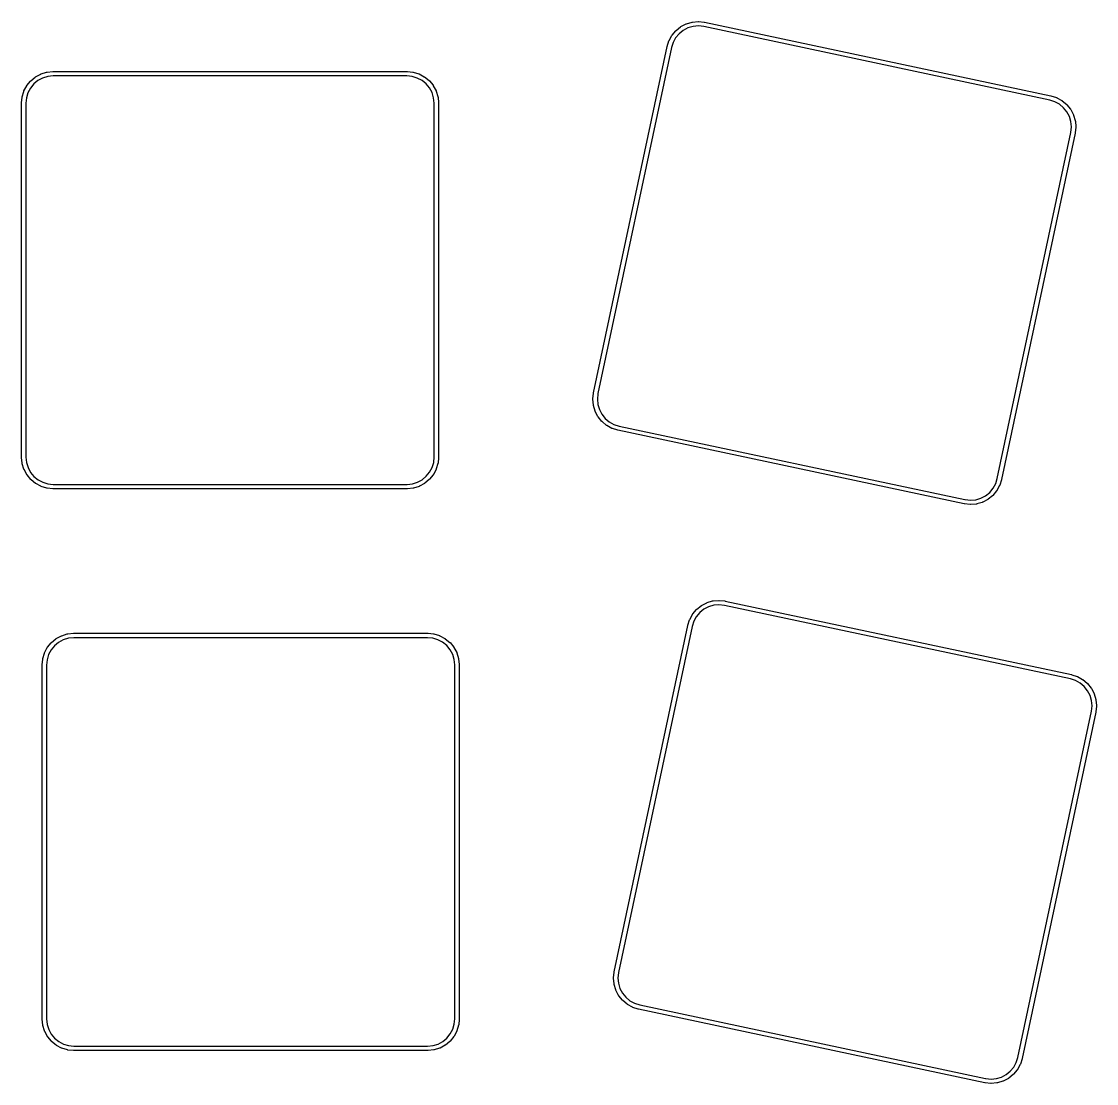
# Model space of a CAD drawing. Extents: x 18 to 369, y 6 to 139.
# Drawn here: x 82.68 to 119.14, y 71.15 to 107.17 of the extents above; entities that cross this region are included whole.
import ezdxf

# ---------------------------------------------------------------- set-up
doc = ezdxf.new("R2010")
doc.units = 0
doc.layers.add('BLACK', color=7, linetype='CONTINUOUS')

msp = doc.modelspace()

# ---------------------------------------------------------------- linework, layer by layer
at = {"layer": 'BLACK', "linetype": 'CONTINUOUS'}
for p, q in [((104.75, 106.704), (104.875, 106.853)), ((104.875, 106.853), (104.876, 106.854)), ((104.876, 106.854), (104.881, 106.859)), ((104.881, 106.859), (104.885, 106.864)), ((104.885, 106.864), (105.038, 106.986)), ((105.126, 106.864), (104.985, 106.751)), ((105.038, 106.987), (105.044, 106.99)), ((105.038, 106.986), (105.038, 106.987)), ((105.038, 106.986), (105.038, 106.986)), ((105.038, 106.986), (105.038, 106.986)), ((105.044, 106.99), (105.05, 106.994)), ((105.05, 106.994), (105.223, 107.084)), ((105.286, 106.948), (105.126, 106.864)), ((105.223, 107.084), (105.224, 107.085)), ((105.223, 107.084), (105.223, 107.084)), ((105.223, 107.084), (105.223, 107.084)), ((105.224, 107.085), (105.23, 107.087)), ((105.23, 107.087), (105.236, 107.09)), ((105.236, 107.09), (105.424, 107.145)), ((105.459, 106.999), (105.286, 106.948)), ((105.424, 107.145), (105.424, 107.145)), ((105.424, 107.145), (105.425, 107.145)), ((105.425, 107.145), (105.431, 107.146)), ((105.431, 107.146), (105.438, 107.148)), ((105.438, 107.148), (105.632, 107.165)), ((105.639, 107.015), (105.459, 106.999)), ((105.632, 107.165), (105.632, 107.165)), ((105.632, 107.165), (105.632, 107.165)), ((105.632, 107.165), (105.633, 107.165)), ((105.633, 107.165), (105.64, 107.165)), ((105.822, 106.996), (105.639, 107.015)), ((105.64, 107.165), (105.647, 107.165)), ((105.647, 107.165), (105.841, 107.145)), ((105.825, 106.995), (105.822, 106.996)), ((117.559, 104.501), (105.825, 106.995)), ((105.841, 107.145), (105.842, 107.145)), ((105.842, 107.145), (105.845, 107.144)), ((105.845, 107.144), (105.849, 107.144)), ((105.849, 107.144), (105.852, 107.143)), ((105.852, 107.143), (105.852, 107.143)), ((105.852, 107.143), (117.597, 104.647)), ((104.583, 106.321), (104.642, 106.507)), ((104.642, 106.508), (104.645, 106.515)), ((104.642, 106.507), (104.642, 106.508)), ((104.642, 106.507), (104.642, 106.507)), ((104.642, 106.507), (104.642, 106.507)), ((104.645, 106.515), (104.647, 106.521)), ((104.647, 106.521), (104.741, 106.692)), ((104.741, 106.692), (104.742, 106.693)), ((104.742, 106.693), (104.746, 106.698)), ((104.746, 106.698), (104.75, 106.704)), ((104.869, 106.613), (104.782, 106.455)), ((104.985, 106.751), (104.869, 106.613)), ((102.085, 94.5728), (104.581, 106.318)), ((104.727, 106.279), (102.232, 94.5455)), ((104.581, 106.318), (104.583, 106.321)), ((104.583, 106.321), (104.583, 106.321)), ((104.782, 106.455), (104.727, 106.279)), ((83.3376, 105.385), (83.3439, 105.388)), ((83.3439, 105.388), (83.5303, 105.446)), ((83.5303, 105.446), (83.5303, 105.446)), ((83.5303, 105.446), (83.5313, 105.446)), ((83.5313, 105.446), (83.538, 105.447)), ((83.538, 105.447), (83.5447, 105.449)), ((83.5447, 105.449), (83.7388, 105.469)), ((83.7388, 105.469), (83.7398, 105.469)), ((83.7398, 105.469), (83.7431, 105.469)), ((83.7431, 105.469), (83.7463, 105.469)), ((83.7463, 105.469), (83.7498, 105.469)), ((83.7498, 105.469), (83.7499, 105.469)), ((83.7499, 105.469), (83.753, 105.469)), ((83.753, 105.469), (83.7533, 105.469)), ((83.7533, 105.469), (83.7536, 105.469)), ((83.7536, 105.469), (95.7572, 105.469)), ((95.7572, 105.469), (95.7683, 105.468)), ((95.7683, 105.468), (95.7683, 105.468)), ((95.7683, 105.468), (95.9551, 105.45)), ((95.9551, 105.45), (95.9551, 105.45)), ((95.9551, 105.45), (95.9551, 105.45)), ((95.9551, 105.45), (95.9562, 105.45)), ((95.9562, 105.45), (95.9628, 105.448)), ((95.9628, 105.448), (95.9695, 105.447)), ((95.9695, 105.447), (96.1563, 105.391)), ((96.1563, 105.391), (96.1573, 105.39)), ((96.1573, 105.39), (96.1636, 105.388)), ((96.1636, 105.388), (96.1698, 105.385)), ((82.8625, 104.995), (82.9859, 105.146)), ((83.0975, 105.046), (82.9834, 104.906)), ((82.9859, 105.146), (82.9865, 105.147)), ((82.9865, 105.147), (82.9914, 105.152)), ((82.9914, 105.152), (82.9962, 105.157)), ((82.9962, 105.157), (83.1466, 105.281)), ((83.2365, 105.161), (83.0975, 105.046)), ((83.1466, 105.281), (83.1474, 105.282)), ((83.1474, 105.282), (83.1531, 105.286)), ((83.1531, 105.286), (83.1587, 105.289)), ((83.1587, 105.289), (83.3304, 105.382)), ((83.3953, 105.247), (83.2365, 105.161)), ((83.3304, 105.382), (83.3313, 105.383)), ((83.3313, 105.383), (83.3376, 105.385)), ((83.5676, 105.3), (83.3953, 105.247)), ((83.7506, 105.319), (83.5676, 105.3)), ((83.7538, 105.319), (83.7506, 105.319)), ((95.7498, 105.319), (83.7538, 105.319)), ((95.9332, 105.301), (95.7498, 105.319)), ((96.1059, 105.249), (95.9332, 105.301)), ((96.2653, 105.164), (96.1059, 105.249)), ((96.1698, 105.385), (96.3422, 105.293)), ((96.4051, 105.05), (96.2653, 105.164)), ((96.3422, 105.293), (96.3422, 105.293)), ((96.3422, 105.293), (96.3422, 105.293)), ((96.3422, 105.293), (96.3431, 105.293)), ((96.3431, 105.293), (96.3487, 105.289)), ((96.3487, 105.289), (96.3544, 105.285)), ((96.3544, 105.285), (96.5056, 105.162)), ((96.5201, 104.911), (96.4051, 105.05)), ((96.5056, 105.162), (96.5064, 105.161)), ((96.5064, 105.161), (96.5112, 105.157)), ((96.5112, 105.157), (96.516, 105.152)), ((96.516, 105.152), (96.6404, 105.001)), ((82.7008, 104.61), (82.7572, 104.797)), ((82.7572, 104.797), (82.7575, 104.798)), ((82.7572, 104.797), (82.7572, 104.797)), ((82.7572, 104.797), (82.7572, 104.797)), ((82.7575, 104.798), (82.7602, 104.804)), ((82.7602, 104.804), (82.7628, 104.811)), ((82.7628, 104.811), (82.8544, 104.983)), ((82.8987, 104.747), (82.8465, 104.574)), ((82.8544, 104.983), (82.8549, 104.984)), ((82.8544, 104.983), (82.8544, 104.983)), ((82.8544, 104.983), (82.8544, 104.983)), ((82.8549, 104.984), (82.8588, 104.989)), ((82.8588, 104.989), (82.8625, 104.995)), ((82.9834, 104.906), (82.8987, 104.747)), ((96.606, 104.753), (96.5201, 104.911)), ((96.6593, 104.58), (96.606, 104.753)), ((96.6404, 105.001), (96.6404, 105.001)), ((96.6404, 105.001), (96.6404, 105.001)), ((96.6404, 105.001), (96.6411, 105.001)), ((96.6411, 105.001), (96.6448, 104.995)), ((96.6448, 104.995), (96.6486, 104.989)), ((96.6486, 104.989), (96.7414, 104.818)), ((96.7414, 104.818), (96.7414, 104.818)), ((96.7414, 104.818), (96.7414, 104.818)), ((96.7414, 104.818), (96.7419, 104.817)), ((96.7419, 104.817), (96.7444, 104.81)), ((96.7444, 104.81), (96.7471, 104.804)), ((96.7471, 104.804), (96.8048, 104.618)), ((82.6786, 104.398), (82.6789, 104.402)), ((82.6786, 92.3907), (82.6786, 104.398)), ((82.6789, 104.402), (82.698, 104.596)), ((82.6789, 104.402), (82.6789, 104.402)), ((82.698, 104.596), (82.6981, 104.597)), ((82.698, 104.596), (82.698, 104.596)), ((82.698, 104.596), (82.698, 104.596)), ((82.6981, 104.597), (82.6995, 104.604)), ((82.6995, 104.604), (82.7008, 104.61)), ((82.8465, 104.574), (82.8286, 104.391)), ((82.8286, 104.391), (82.8286, 92.3946)), ((96.6786, 104.397), (96.6593, 104.58)), ((96.6786, 104.394), (96.6786, 104.397)), ((96.6786, 92.3981), (96.6786, 104.394)), ((96.8048, 104.618), (96.8051, 104.617)), ((96.8051, 104.617), (96.8064, 104.61)), ((96.8064, 104.61), (96.8077, 104.603)), ((96.8077, 104.603), (96.8281, 104.409)), ((96.8281, 104.409), (96.8282, 104.408)), ((96.8282, 104.408), (96.8282, 104.405)), ((96.8282, 104.405), (96.8285, 104.402)), ((96.8285, 104.402), (96.8286, 104.398)), ((96.8286, 104.398), (96.8286, 104.398)), ((96.8286, 104.398), (96.8286, 104.395)), ((96.8286, 104.395), (96.8286, 104.395)), ((96.8286, 104.395), (96.8286, 104.394)), ((96.8286, 104.394), (96.8286, 92.3907)), ((117.734, 104.446), (117.559, 104.501)), ((117.597, 104.647), (117.6, 104.645)), ((117.6, 104.645), (117.601, 104.645)), ((117.601, 104.645), (117.787, 104.586)), ((117.892, 104.359), (117.734, 104.446)), ((117.787, 104.586), (117.787, 104.586)), ((117.787, 104.586), (117.787, 104.586)), ((117.787, 104.586), (117.788, 104.586)), ((117.788, 104.586), (117.794, 104.583)), ((117.794, 104.583), (117.8, 104.581)), ((117.8, 104.581), (117.971, 104.487)), ((118.031, 104.243), (117.892, 104.359)), ((117.971, 104.487), (117.972, 104.486)), ((117.972, 104.486), (117.977, 104.482)), ((117.977, 104.482), (117.983, 104.478)), ((117.983, 104.478), (118.133, 104.353)), ((118.133, 104.353), (118.133, 104.353)), ((118.133, 104.353), (118.133, 104.353)), ((118.133, 104.353), (118.133, 104.352)), ((118.133, 104.352), (118.138, 104.347)), ((118.138, 104.347), (118.143, 104.342)), ((118.143, 104.342), (118.265, 104.19)), ((118.144, 104.102), (118.031, 104.243)), ((118.227, 103.942), (118.144, 104.102)), ((118.278, 103.769), (118.227, 103.942)), ((118.265, 104.19), (118.265, 104.19)), ((118.265, 104.19), (118.265, 104.19)), ((118.265, 104.19), (118.266, 104.189)), ((118.266, 104.189), (118.269, 104.184)), ((118.269, 104.184), (118.273, 104.178)), ((118.273, 104.178), (118.364, 104.005)), ((118.364, 104.005), (118.364, 104.005)), ((118.364, 104.005), (118.364, 104.005)), ((118.364, 104.005), (118.364, 104.004)), ((118.364, 104.004), (118.367, 103.998)), ((118.367, 103.998), (118.369, 103.992)), ((118.369, 103.992), (118.424, 103.804)), ((118.275, 103.406), (118.295, 103.589)), ((118.295, 103.589), (118.278, 103.769)), ((118.424, 103.804), (118.424, 103.803)), ((118.424, 103.803), (118.426, 103.797)), ((118.444, 103.581), (118.424, 103.387)), ((118.426, 103.797), (118.427, 103.79)), ((118.427, 103.79), (118.445, 103.596)), ((118.445, 103.588), (118.444, 103.581)), ((118.445, 103.596), (118.445, 103.596)), ((118.445, 103.596), (118.445, 103.596)), ((118.445, 103.596), (118.445, 103.595)), ((118.445, 103.595), (118.445, 103.588)), ((115.781, 91.6693), (118.275, 103.403)), ((118.422, 103.376), (115.926, 91.6309)), ((118.275, 103.403), (118.275, 103.406)), ((118.423, 103.379), (118.422, 103.376)), ((118.422, 103.376), (118.422, 103.376)), ((118.424, 103.386), (118.423, 103.383)), ((118.423, 103.383), (118.423, 103.379)), ((118.424, 103.387), (118.424, 103.386)), ((102.063, 94.3678), (102.083, 94.5619)), ((102.083, 94.5629), (102.084, 94.5661)), ((102.083, 94.5619), (102.083, 94.5629)), ((102.084, 94.5694), (102.085, 94.5727)), ((102.084, 94.5661), (102.084, 94.5694)), ((102.085, 94.5727), (102.085, 94.5728)), ((102.232, 94.5424), (102.213, 94.3594)), ((102.232, 94.5455), (102.232, 94.5455)), ((102.232, 94.5455), (102.232, 94.5424)), ((102.062, 94.3542), (102.063, 94.3609)), ((102.063, 94.3531), (102.062, 94.3542)), ((102.063, 94.3609), (102.063, 94.3678)), ((102.08, 94.1588), (102.063, 94.3531)), ((102.063, 94.3531), (102.063, 94.3531)), ((102.063, 94.3531), (102.063, 94.3531)), ((102.082, 94.1521), (102.08, 94.1588)), ((102.083, 94.1454), (102.082, 94.1521)), ((102.083, 94.1444), (102.083, 94.1454)), ((102.138, 93.9572), (102.083, 94.1444)), ((102.213, 94.3594), (102.229, 94.1797)), ((102.229, 94.1797), (102.28, 94.0066)), ((102.141, 93.9508), (102.138, 93.9572)), ((102.143, 93.9445), (102.141, 93.9508)), ((102.144, 93.9436), (102.143, 93.9445)), ((102.234, 93.7706), (102.144, 93.9436)), ((102.144, 93.9436), (102.144, 93.9436)), ((102.144, 93.9436), (102.144, 93.9436)), ((102.238, 93.7649), (102.234, 93.7706)), ((102.241, 93.7592), (102.238, 93.7649)), ((102.242, 93.7584), (102.241, 93.7592)), ((102.364, 93.6063), (102.242, 93.7584)), ((102.242, 93.7584), (102.242, 93.7584)), ((102.242, 93.7584), (102.242, 93.7584)), ((102.28, 94.0066), (102.364, 93.8466)), ((102.364, 93.8466), (102.477, 93.706)), ((102.369, 93.6014), (102.364, 93.6063)), ((102.374, 93.5965), (102.369, 93.6014)), ((102.375, 93.5958), (102.374, 93.5965)), ((102.524, 93.4704), (102.375, 93.5958)), ((102.375, 93.5958), (102.375, 93.5958)), ((102.375, 93.5958), (102.375, 93.5958)), ((102.477, 93.706), (102.615, 93.59)), ((102.53, 93.4665), (102.524, 93.4704)), ((102.535, 93.4626), (102.53, 93.4665)), ((102.536, 93.4621), (102.535, 93.4626)), ((102.707, 93.3681), (102.536, 93.4621)), ((102.615, 93.59), (102.773, 93.5031)), ((102.713, 93.3654), (102.707, 93.3681)), ((102.72, 93.3626), (102.713, 93.3654)), ((102.721, 93.3623), (102.72, 93.3626)), ((102.907, 93.3033), (102.721, 93.3623)), ((102.721, 93.3623), (102.721, 93.3623)), ((102.721, 93.3623), (102.721, 93.3623)), ((102.773, 93.5031), (102.948, 93.4474)), ((102.948, 93.4474), (114.683, 90.9532)), ((102.91, 93.3022), (102.907, 93.3033)), ((102.907, 93.3033), (102.907, 93.3033)), ((114.655, 90.8057), (102.91, 93.3022)), ((82.6786, 92.3905), (82.6786, 92.3907)), ((82.6786, 92.3871), (82.6786, 92.3905)), ((82.6789, 92.3838), (82.6786, 92.3871)), ((82.6789, 92.3806), (82.6789, 92.3838)), ((82.679, 92.3795), (82.6789, 92.3806)), ((82.6994, 92.1854), (82.679, 92.3795)), ((82.8286, 92.3946), (82.8286, 92.3946)), ((82.8286, 92.3946), (82.8286, 92.3914)), ((82.8286, 92.3914), (82.8478, 92.2084)), ((96.6606, 92.2148), (96.6786, 92.3981)), ((96.8275, 92.3796), (96.8092, 92.1928)), ((96.8286, 92.3907), (96.8275, 92.3796)), ((96.8275, 92.3796), (96.8275, 92.3796)), ((82.7008, 92.1788), (82.6994, 92.1854)), ((82.702, 92.1721), (82.7008, 92.1788)), ((82.7023, 92.1711), (82.702, 92.1721)), ((82.7601, 91.9847), (82.7023, 92.1711)), ((82.7627, 91.9784), (82.7601, 91.9847)), ((82.7652, 91.9721), (82.7627, 91.9784)), ((82.7657, 91.9712), (82.7652, 91.9721)), ((82.8586, 91.7995), (82.7657, 91.9712)), ((82.8478, 92.2084), (82.9012, 92.036)), ((82.9012, 92.036), (82.987, 91.8773)), ((96.5237, 91.8827), (96.6084, 92.042)), ((96.6084, 92.042), (96.6606, 92.2148)), ((96.7443, 91.9781), (96.6527, 91.8058)), ((96.7469, 91.9843), (96.7443, 91.9781)), ((96.7496, 91.9906), (96.7469, 91.9843)), ((96.7499, 91.9916), (96.7496, 91.9906)), ((96.8063, 92.1784), (96.7499, 91.9916)), ((96.8076, 92.1851), (96.8063, 92.1784)), ((96.8091, 92.1918), (96.8076, 92.1851)), ((96.8092, 92.1928), (96.8091, 92.1918)), ((96.8092, 92.1928), (96.8092, 92.1928)), ((96.8092, 92.1928), (96.8092, 92.1928)), ((82.8623, 91.7939), (82.8586, 91.7995)), ((82.8661, 91.7882), (82.8623, 91.7939)), ((82.8667, 91.7873), (82.8661, 91.7882)), ((82.9911, 91.637), (82.8667, 91.7873)), ((82.987, 91.8773), (83.102, 91.7382)), ((82.996, 91.6322), (82.9911, 91.637)), ((83.0007, 91.6273), (82.996, 91.6322)), ((83.0015, 91.6267), (83.0007, 91.6273)), ((83.1528, 91.5033), (83.0015, 91.6267)), ((83.102, 91.7382), (83.2419, 91.6242)), ((83.2419, 91.6242), (83.4012, 91.5395)), ((83.4012, 91.5395), (83.574, 91.4873)), ((95.9395, 91.4886), (96.1119, 91.542)), ((96.1119, 91.542), (96.2706, 91.6278)), ((96.2706, 91.6278), (96.4097, 91.7428)), ((96.5109, 91.6319), (96.3606, 91.5075)), ((96.4097, 91.7428), (96.5237, 91.8827)), ((96.5157, 91.6367), (96.5109, 91.6319)), ((96.5206, 91.6415), (96.5157, 91.6367)), ((96.5213, 91.6423), (96.5206, 91.6415)), ((96.6446, 91.7936), (96.5213, 91.6423)), ((96.5213, 91.6423), (96.5213, 91.6423)), ((96.5213, 91.6423), (96.5213, 91.6423)), ((96.6484, 91.7992), (96.6446, 91.7936)), ((96.6522, 91.8048), (96.6484, 91.7992)), ((96.6527, 91.8057), (96.6522, 91.8048)), ((96.6527, 91.8058), (96.6527, 91.8057)), ((96.6527, 91.8057), (96.6527, 91.8057)), ((115.725, 91.4937), (115.781, 91.6693)), ((115.923, 91.6222), (115.866, 91.4414)), ((115.926, 91.6309), (115.923, 91.6222)), ((83.1584, 91.4996), (83.1528, 91.5033)), ((83.164, 91.4957), (83.1584, 91.4996)), ((83.165, 91.4952), (83.164, 91.4957)), ((83.3373, 91.4036), (83.165, 91.4952)), ((83.165, 91.4952), (83.165, 91.4952)), ((83.3436, 91.401), (83.3373, 91.4036)), ((83.3498, 91.3983), (83.3436, 91.401)), ((83.3508, 91.398), (83.3498, 91.3983)), ((83.5377, 91.3416), (83.3508, 91.398)), ((83.3508, 91.398), (83.3508, 91.398)), ((83.3508, 91.398), (83.3508, 91.398)), ((83.5444, 91.3403), (83.5377, 91.3416)), ((83.551, 91.3389), (83.5444, 91.3403)), ((83.552, 91.3387), (83.551, 91.3389)), ((83.7463, 91.3197), (83.552, 91.3387)), ((83.552, 91.3387), (83.552, 91.3387)), ((83.552, 91.3387), (83.552, 91.3387)), ((83.574, 91.4873), (83.7572, 91.4693)), ((83.7499, 91.3194), (83.7463, 91.3197)), ((83.7463, 91.3197), (83.7463, 91.3197)), ((95.7572, 91.3194), (83.7499, 91.3194)), ((83.7572, 91.4693), (95.7533, 91.4693)), ((95.7533, 91.4693), (95.7565, 91.4694)), ((95.7565, 91.4694), (95.9395, 91.4886)), ((95.7574, 91.3194), (95.7572, 91.3194)), ((95.7608, 91.3194), (95.7574, 91.3194)), ((95.7641, 91.3197), (95.7608, 91.3194)), ((95.7673, 91.3197), (95.7641, 91.3197)), ((95.7684, 91.3198), (95.7673, 91.3197)), ((95.9625, 91.3402), (95.7684, 91.3198)), ((95.9691, 91.3416), (95.9625, 91.3402)), ((95.9758, 91.3428), (95.9691, 91.3416)), ((95.9768, 91.3431), (95.9758, 91.3428)), ((96.1633, 91.4008), (95.9768, 91.3431)), ((95.9768, 91.3431), (95.9768, 91.3431)), ((96.1696, 91.4035), (96.1633, 91.4008)), ((96.1758, 91.406), (96.1696, 91.4035)), ((96.1768, 91.4065), (96.1758, 91.406)), ((96.3484, 91.4993), (96.1768, 91.4065)), ((96.3541, 91.5031), (96.3484, 91.4993)), ((96.3598, 91.5069), (96.3541, 91.5031)), ((96.3606, 91.5075), (96.3598, 91.5069)), ((96.3606, 91.5075), (96.3606, 91.5075)), ((96.3606, 91.5075), (96.3606, 91.5075)), ((115.381, 91.0843), (115.522, 91.1974)), ((115.522, 91.1974), (115.638, 91.3356)), ((115.758, 91.2448), (115.632, 91.0953)), ((115.638, 91.3356), (115.725, 91.4937)), ((115.761, 91.2504), (115.758, 91.2448)), ((115.765, 91.256), (115.761, 91.2504)), ((115.766, 91.2569), (115.765, 91.256)), ((115.86, 91.4279), (115.766, 91.2569)), ((115.863, 91.4342), (115.86, 91.4279)), ((115.865, 91.4404), (115.863, 91.4342)), ((115.866, 91.4414), (115.865, 91.4404)), ((115.866, 91.4414), (115.866, 91.4414)), ((115.866, 91.4414), (115.866, 91.4414)), ((114.659, 90.805), (114.655, 90.8057)), ((114.655, 90.8057), (114.655, 90.8057)), ((114.662, 90.8047), (114.659, 90.805)), ((114.665, 90.8039), (114.662, 90.8047)), ((114.666, 90.8038), (114.665, 90.8039)), ((114.86, 90.7834), (114.666, 90.8038)), ((114.683, 90.9532), (114.686, 90.9526)), ((114.686, 90.9526), (114.869, 90.9334)), ((114.869, 90.9334), (115.048, 90.9497)), ((115.048, 90.9497), (115.221, 91.0007)), ((115.076, 90.8023), (115.069, 90.801)), ((115.083, 90.8035), (115.076, 90.8023)), ((115.084, 90.8038), (115.083, 90.8035)), ((115.271, 90.8589), (115.084, 90.8038)), ((115.221, 91.0007), (115.381, 91.0843)), ((115.277, 90.8614), (115.271, 90.8589)), ((115.283, 90.8639), (115.277, 90.8614)), ((115.284, 90.8643), (115.283, 90.8639)), ((115.457, 90.9548), (115.284, 90.8644)), ((115.284, 90.8644), (115.284, 90.8643)), ((115.284, 90.8643), (115.284, 90.8643)), ((115.463, 90.9585), (115.457, 90.9548)), ((115.469, 90.9621), (115.463, 90.9585)), ((115.47, 90.9628), (115.469, 90.9621)), ((115.622, 91.0851), (115.47, 90.9628)), ((115.47, 90.9628), (115.47, 90.9628)), ((115.47, 90.9628), (115.47, 90.9628)), ((115.626, 91.0898), (115.622, 91.0851)), ((115.631, 91.0945), (115.626, 91.0898)), ((115.632, 91.0953), (115.631, 91.0945)), ((115.632, 91.0953), (115.632, 91.0953)), ((115.632, 91.0953), (115.632, 91.0953)), ((114.867, 90.7834), (114.86, 90.7834)), ((114.874, 90.7832), (114.867, 90.7834)), ((114.875, 90.7833), (114.874, 90.7832)), ((115.069, 90.801), (114.875, 90.7833)), ((114.875, 90.7833), (114.875, 90.7833)), ((114.875, 90.7833), (114.875, 90.7833)), ((106.138, 87.5177), (106.332, 87.5354)), ((106.332, 87.5354), (106.333, 87.5355)), ((106.332, 87.5354), (106.332, 87.5354)), ((106.332, 87.5354), (106.332, 87.5354)), ((106.333, 87.5355), (106.34, 87.5353)), ((106.34, 87.5353), (106.347, 87.5353)), ((106.347, 87.5353), (106.541, 87.5149)), ((105.45, 87.0739), (105.575, 87.2234)), ((105.575, 87.2234), (105.576, 87.2242)), ((105.575, 87.2234), (105.575, 87.2234)), ((105.575, 87.2234), (105.575, 87.2234)), ((105.576, 87.2242), (105.581, 87.2289)), ((105.581, 87.2289), (105.586, 87.2336)), ((105.586, 87.2336), (105.738, 87.3559)), ((105.826, 87.2344), (105.685, 87.1213)), ((105.738, 87.3566), (105.744, 87.3602)), ((105.738, 87.3559), (105.738, 87.3566)), ((105.738, 87.3559), (105.738, 87.3559)), ((105.738, 87.3559), (105.738, 87.3559)), ((105.744, 87.3602), (105.75, 87.3639)), ((105.75, 87.3639), (105.923, 87.4543)), ((105.986, 87.318), (105.826, 87.2344)), ((105.923, 87.4544), (105.924, 87.4548)), ((105.923, 87.4543), (105.923, 87.4544)), ((105.923, 87.4543), (105.923, 87.4543)), ((105.924, 87.4548), (105.93, 87.4573)), ((105.93, 87.4573), (105.936, 87.4598)), ((105.936, 87.4598), (106.124, 87.5149)), ((106.159, 87.369), (105.986, 87.318)), ((106.124, 87.5149), (106.125, 87.5152)), ((106.125, 87.5152), (106.131, 87.5164)), ((106.131, 87.5164), (106.138, 87.5177)), ((106.339, 87.3853), (106.159, 87.369)), ((106.522, 87.3661), (106.339, 87.3853)), ((106.524, 87.3655), (106.522, 87.3661)), ((118.259, 84.8713), (106.524, 87.3655)), ((106.541, 87.5149), (106.542, 87.5147)), ((106.542, 87.5147), (106.545, 87.514)), ((106.545, 87.514), (106.549, 87.5137)), ((106.549, 87.5137), (106.552, 87.513)), ((106.552, 87.513), (106.552, 87.513)), ((106.552, 87.513), (118.297, 85.0165)), ((105.285, 86.6984), (105.342, 86.8773)), ((105.342, 86.8783), (105.345, 86.8845)), ((105.342, 86.8773), (105.342, 86.8783)), ((105.342, 86.8773), (105.342, 86.8773)), ((105.342, 86.8773), (105.342, 86.8773)), ((105.345, 86.8845), (105.347, 86.8908)), ((105.347, 86.8908), (105.441, 87.0618)), ((105.482, 86.825), (105.427, 86.6493)), ((105.441, 87.0618), (105.442, 87.0627)), ((105.441, 87.0618), (105.441, 87.0618)), ((105.441, 87.0618), (105.441, 87.0618)), ((105.442, 87.0627), (105.446, 87.0683)), ((105.446, 87.0683), (105.45, 87.0739)), ((105.569, 86.9831), (105.482, 86.825)), ((105.685, 87.1213), (105.569, 86.9831)), ((102.785, 74.9428), (105.281, 86.6878)), ((105.427, 86.6493), (102.932, 74.9155)), ((105.281, 86.6878), (105.285, 86.6984)), ((105.285, 86.6984), (105.285, 86.6984)), ((83.5625, 85.9451), (83.6859, 86.0964)), ((83.6859, 86.0964), (83.6865, 86.0972)), ((83.6865, 86.0972), (83.6914, 86.102)), ((83.6914, 86.102), (83.6962, 86.1068)), ((83.6962, 86.1068), (83.8466, 86.2312)), ((83.9365, 86.1109), (83.7975, 85.9959)), ((83.8466, 86.2312), (83.8474, 86.2318)), ((83.8474, 86.2318), (83.8531, 86.2355)), ((83.8531, 86.2355), (83.8587, 86.2394)), ((83.8587, 86.2394), (84.0304, 86.3322)), ((84.0953, 86.1967), (83.9365, 86.1109)), ((84.0304, 86.3322), (84.0313, 86.3327)), ((84.0313, 86.3327), (84.0376, 86.3352)), ((84.0376, 86.3352), (84.0439, 86.3379)), ((84.0439, 86.3379), (84.2303, 86.3956)), ((84.2676, 86.2501), (84.0953, 86.1967)), ((84.2303, 86.3956), (84.2313, 86.3959)), ((84.2303, 86.3956), (84.2303, 86.3956)), ((84.2313, 86.3959), (84.238, 86.3971)), ((84.238, 86.3971), (84.2447, 86.3985)), ((84.2447, 86.3985), (84.4387, 86.4189)), ((84.4506, 86.2693), (84.2676, 86.2501)), ((84.4387, 86.4189), (84.4398, 86.419)), ((84.4398, 86.419), (84.4431, 86.419)), ((84.4431, 86.419), (84.4463, 86.4193)), ((84.4463, 86.4193), (84.4498, 86.4193)), ((84.4498, 86.4193), (84.4499, 86.4193)), ((84.4499, 86.4193), (84.453, 86.4193)), ((84.4538, 86.2693), (84.4506, 86.2693)), ((84.453, 86.4193), (84.4533, 86.4193)), ((84.4533, 86.4193), (84.4536, 86.4193)), ((84.4536, 86.4193), (96.4572, 86.4194)), ((96.4498, 86.2694), (84.4538, 86.2693)), ((96.6332, 86.2514), (96.4498, 86.2694)), ((96.4572, 86.4194), (96.4683, 86.4183)), ((96.4683, 86.4183), (96.4683, 86.4183)), ((96.4683, 86.4183), (96.6551, 86.3999)), ((96.8059, 86.1992), (96.6332, 86.2514)), ((96.6551, 86.3999), (96.6551, 86.3999)), ((96.6551, 86.3999), (96.6551, 86.3999)), ((96.6551, 86.3999), (96.6562, 86.3998)), ((96.6562, 86.3998), (96.6628, 86.3984)), ((96.6628, 86.3984), (96.6695, 86.3971)), ((96.6695, 86.3971), (96.8563, 86.3407)), ((96.9653, 86.1145), (96.8059, 86.1992)), ((96.8563, 86.3407), (96.8573, 86.3404)), ((96.8573, 86.3404), (96.8636, 86.3377)), ((96.8636, 86.3377), (96.8699, 86.3351)), ((96.8699, 86.3351), (97.0422, 86.2435)), ((97.1051, 86.0004), (96.9653, 86.1145)), ((97.0422, 86.2435), (97.0422, 86.2435)), ((97.0422, 86.2435), (97.0422, 86.2435)), ((97.0422, 86.2435), (97.0431, 86.243)), ((97.0431, 86.243), (97.0487, 86.2392)), ((97.0487, 86.2392), (97.0544, 86.2354)), ((97.0544, 86.2354), (97.2056, 86.112)), ((97.2056, 86.112), (97.2064, 86.1114)), ((97.2064, 86.1114), (97.2112, 86.1065)), ((97.2112, 86.1065), (97.216, 86.1017)), ((97.216, 86.1017), (97.3404, 85.9514)), ((83.4008, 85.5603), (83.4572, 85.7471)), ((83.4572, 85.7471), (83.4575, 85.7481)), ((83.4572, 85.7471), (83.4572, 85.7471)), ((83.4572, 85.7471), (83.4572, 85.7471)), ((83.4575, 85.7481), (83.4602, 85.7543)), ((83.4602, 85.7543), (83.4628, 85.7606)), ((83.4628, 85.7606), (83.5544, 85.9329)), ((83.5987, 85.6967), (83.5465, 85.5239)), ((83.5544, 85.933), (83.5549, 85.9339)), ((83.5544, 85.9329), (83.5544, 85.933)), ((83.5544, 85.9329), (83.5544, 85.9329)), ((83.5549, 85.9339), (83.5588, 85.9395)), ((83.5588, 85.9395), (83.5625, 85.9451)), ((83.6834, 85.856), (83.5987, 85.6967)), ((83.7975, 85.9959), (83.6834, 85.856)), ((97.2201, 85.8614), (97.1051, 86.0004)), ((97.306, 85.7027), (97.2201, 85.8614)), ((97.3593, 85.5303), (97.306, 85.7027)), ((97.3404, 85.9514), (97.3404, 85.9513)), ((97.3404, 85.9513), (97.3404, 85.9513)), ((97.3404, 85.9513), (97.3411, 85.9505)), ((97.3411, 85.9505), (97.3448, 85.9449)), ((97.3448, 85.9449), (97.3486, 85.9392)), ((97.3486, 85.9392), (97.4414, 85.7675)), ((97.4414, 85.7675), (97.4419, 85.7666)), ((97.4419, 85.7666), (97.4444, 85.7603)), ((97.4444, 85.7603), (97.4471, 85.754)), ((97.4471, 85.754), (97.5048, 85.5676)), ((83.3786, 85.348), (83.3791, 85.3535)), ((83.3786, 73.3444), (83.3786, 85.348)), ((83.3791, 85.3535), (83.398, 85.5459)), ((83.398, 85.5459), (83.3981, 85.5469)), ((83.398, 85.5459), (83.398, 85.5459)), ((83.398, 85.5459), (83.398, 85.5459)), ((83.3981, 85.5469), (83.3995, 85.5536)), ((83.3995, 85.5536), (83.4008, 85.5603)), ((83.5465, 85.5239), (83.5286, 85.3407)), ((83.5286, 85.3407), (83.5286, 73.3446)), ((97.3786, 85.3473), (97.3593, 85.5303)), ((97.3786, 85.3441), (97.3786, 85.3473)), ((97.3786, 73.348), (97.3786, 85.3441)), ((97.3786, 85.3441), (97.3786, 85.3441)), ((97.5048, 85.5676), (97.5051, 85.5666)), ((97.5051, 85.5666), (97.5064, 85.5599)), ((97.5064, 85.5599), (97.5077, 85.5533)), ((97.5077, 85.5533), (97.5281, 85.3592)), ((97.5281, 85.3592), (97.5282, 85.3581)), ((97.5282, 85.3581), (97.5282, 85.3548)), ((97.5282, 85.3548), (97.5285, 85.3516)), ((97.5285, 85.3516), (97.5286, 85.3481)), ((97.5286, 85.3481), (97.5286, 85.348)), ((97.5286, 85.348), (97.5286, 73.3407)), ((118.297, 85.0165), (118.308, 85.0132)), ((118.308, 85.0132), (118.308, 85.0131)), ((118.308, 85.0131), (118.487, 84.9564)), ((118.434, 84.8156), (118.259, 84.8713)), ((118.592, 84.7287), (118.434, 84.8156)), ((118.487, 84.9564), (118.487, 84.9564)), ((118.487, 84.9564), (118.487, 84.9564)), ((118.487, 84.9564), (118.488, 84.9561)), ((118.488, 84.9561), (118.494, 84.9533)), ((118.494, 84.9533), (118.5, 84.9506)), ((118.5, 84.9506), (118.671, 84.8566)), ((118.731, 84.6127), (118.592, 84.7287)), ((118.671, 84.8566), (118.671, 84.8566)), ((118.671, 84.8566), (118.671, 84.8566)), ((118.671, 84.8566), (118.672, 84.8561)), ((118.672, 84.8561), (118.677, 84.8522)), ((118.677, 84.8522), (118.683, 84.8483)), ((118.683, 84.8483), (118.833, 84.7229)), ((118.844, 84.4721), (118.731, 84.6127)), ((118.833, 84.7229), (118.833, 84.7222)), ((118.833, 84.7222), (118.838, 84.7173)), ((118.838, 84.7173), (118.843, 84.7124)), ((118.843, 84.7124), (118.965, 84.5603)), ((118.927, 84.3121), (118.844, 84.4721)), ((118.978, 84.139), (118.927, 84.3121)), ((118.965, 84.5603), (118.966, 84.5595)), ((118.966, 84.5595), (118.969, 84.5538)), ((118.969, 84.5538), (118.973, 84.5481)), ((118.973, 84.5481), (119.064, 84.3751)), ((119.064, 84.3751), (119.064, 84.3751)), ((119.064, 84.3751), (119.064, 84.3751)), ((119.064, 84.3751), (119.064, 84.3742)), ((119.064, 84.3742), (119.067, 84.3678)), ((119.067, 84.3678), (119.069, 84.3615)), ((119.069, 84.3615), (119.124, 84.1743)), ((118.975, 83.7763), (118.995, 83.9593)), ((118.995, 83.9593), (118.978, 84.139)), ((119.124, 84.1743), (119.124, 84.1743)), ((119.124, 84.1743), (119.124, 84.1743)), ((119.124, 84.1743), (119.124, 84.1733)), ((119.124, 84.1733), (119.126, 84.1666)), ((119.144, 83.9509), (119.124, 83.7569)), ((119.126, 84.1666), (119.127, 84.1599)), ((119.127, 84.1599), (119.145, 83.9656)), ((119.145, 83.9578), (119.144, 83.9509)), ((119.145, 83.9656), (119.145, 83.9656)), ((119.145, 83.9656), (119.145, 83.9656)), ((119.145, 83.9656), (119.145, 83.9645)), ((119.145, 83.9645), (119.145, 83.9578)), ((116.481, 72.0394), (118.975, 83.7735)), ((119.122, 83.7459), (116.626, 72.0009)), ((118.975, 83.7735), (118.975, 83.7763)), ((119.123, 83.7494), (119.122, 83.746)), ((119.122, 83.746), (119.122, 83.7459)), ((119.124, 83.7558), (119.123, 83.7526)), ((119.123, 83.7526), (119.123, 83.7494)), ((119.124, 83.7569), (119.124, 83.7558)), ((102.763, 74.7378), (102.783, 74.9319)), ((102.783, 74.9329), (102.784, 74.9361)), ((102.783, 74.9319), (102.783, 74.9329)), ((102.784, 74.9394), (102.785, 74.9427)), ((102.784, 74.9361), (102.784, 74.9394)), ((102.785, 74.9427), (102.785, 74.9428)), ((102.932, 74.9124), (102.913, 74.7294)), ((102.932, 74.9155), (102.932, 74.9155)), ((102.932, 74.9155), (102.932, 74.9124)), ((102.762, 74.7242), (102.763, 74.7309)), ((102.763, 74.7231), (102.762, 74.7242)), ((102.763, 74.7309), (102.763, 74.7378)), ((102.78, 74.5288), (102.763, 74.7231)), ((102.763, 74.7231), (102.763, 74.7231)), ((102.763, 74.7231), (102.763, 74.7231)), ((102.782, 74.5221), (102.78, 74.5288)), ((102.783, 74.5154), (102.782, 74.5221)), ((102.783, 74.5144), (102.783, 74.5154)), ((102.838, 74.3272), (102.783, 74.5144)), ((102.913, 74.7294), (102.929, 74.5497)), ((102.929, 74.5497), (102.98, 74.3766)), ((102.841, 74.3208), (102.838, 74.3272)), ((102.843, 74.3145), (102.841, 74.3208)), ((102.844, 74.3136), (102.843, 74.3145)), ((102.934, 74.1406), (102.844, 74.3136)), ((102.844, 74.3136), (102.844, 74.3136)), ((102.844, 74.3136), (102.844, 74.3136)), ((102.938, 74.1349), (102.934, 74.1406)), ((102.941, 74.1292), (102.938, 74.1349)), ((102.942, 74.1284), (102.941, 74.1292)), ((103.064, 73.9763), (102.942, 74.1284)), ((102.942, 74.1284), (102.942, 74.1284)), ((102.942, 74.1284), (102.942, 74.1284)), ((102.98, 74.3766), (103.064, 74.2166)), ((103.064, 74.2166), (103.177, 74.076)), ((103.177, 74.076), (103.315, 73.96)), ((103.069, 73.9714), (103.064, 73.9763)), ((103.074, 73.9665), (103.069, 73.9714)), ((103.075, 73.9658), (103.074, 73.9665)), ((103.224, 73.8404), (103.075, 73.9658)), ((103.075, 73.9658), (103.075, 73.9658)), ((103.075, 73.9658), (103.075, 73.9658)), ((103.23, 73.8365), (103.224, 73.8404)), ((103.235, 73.8326), (103.23, 73.8365)), ((103.236, 73.8321), (103.235, 73.8326)), ((103.407, 73.7381), (103.236, 73.8321)), ((103.315, 73.96), (103.473, 73.8731)), ((103.413, 73.7354), (103.407, 73.7381)), ((103.42, 73.7326), (103.413, 73.7354)), ((103.421, 73.7323), (103.42, 73.7326)), ((103.6, 73.6755), (103.421, 73.7323)), ((103.421, 73.7323), (103.421, 73.7323)), ((103.421, 73.7323), (103.421, 73.7323)), ((103.473, 73.8731), (103.649, 73.8174)), ((103.61, 73.6722), (103.6, 73.6755)), ((103.6, 73.6755), (103.6, 73.6755)), ((115.355, 71.1757), (103.61, 73.6722)), ((103.649, 73.8174), (115.383, 71.3231)), ((83.3786, 73.3441), (83.3786, 73.3444)), ((83.3786, 73.3438), (83.3786, 73.3441)), ((83.3786, 73.3407), (83.3786, 73.3438)), ((83.3786, 73.3406), (83.3786, 73.3407)), ((83.3786, 73.3371), (83.3786, 73.3406)), ((83.3789, 73.3339), (83.3786, 73.3371)), ((83.3789, 73.3306), (83.3789, 73.3339)), ((83.379, 73.3295), (83.3789, 73.3306)), ((83.3994, 73.1354), (83.379, 73.3295)), ((83.5286, 73.3446), (83.5286, 73.3446)), ((83.5286, 73.3446), (83.5286, 73.3414)), ((83.5286, 73.3414), (83.5478, 73.1584)), ((97.3606, 73.1648), (97.3786, 73.348)), ((97.5282, 73.337), (97.5092, 73.1428)), ((97.5286, 73.3407), (97.5282, 73.3371)), ((97.5282, 73.3371), (97.5282, 73.337)), ((83.4008, 73.1288), (83.3994, 73.1354)), ((83.4021, 73.1221), (83.4008, 73.1288)), ((83.4024, 73.1211), (83.4021, 73.1221)), ((83.4601, 72.9347), (83.4024, 73.1211)), ((83.4627, 72.9284), (83.4601, 72.9347)), ((83.5478, 73.1584), (83.6012, 72.986)), ((83.6012, 72.986), (83.687, 72.8273)), ((97.2237, 72.8327), (97.3084, 72.992)), ((97.3084, 72.992), (97.3606, 73.1648)), ((97.4469, 72.9343), (97.4443, 72.9281)), ((97.4496, 72.9406), (97.4469, 72.9343)), ((97.4499, 72.9416), (97.4496, 72.9406)), ((97.5063, 73.1284), (97.4499, 72.9416)), ((97.4499, 72.9416), (97.4499, 72.9416)), ((97.4499, 72.9416), (97.4499, 72.9416)), ((97.5077, 73.1351), (97.5063, 73.1284)), ((97.5091, 73.1418), (97.5077, 73.1351)), ((97.5092, 73.1428), (97.5091, 73.1418)), ((97.5092, 73.1428), (97.5092, 73.1428)), ((97.5092, 73.1428), (97.5092, 73.1428)), ((83.4652, 72.9221), (83.4627, 72.9284)), ((83.4657, 72.9212), (83.4652, 72.9221)), ((83.5586, 72.7495), (83.4657, 72.9212)), ((83.5624, 72.7439), (83.5586, 72.7495)), ((83.5661, 72.7382), (83.5624, 72.7439)), ((83.5667, 72.7374), (83.5661, 72.7382)), ((83.5668, 72.7373), (83.5667, 72.7374)), ((83.5667, 72.7374), (83.5667, 72.7374)), ((83.6912, 72.587), (83.5668, 72.7373)), ((83.687, 72.8273), (83.802, 72.6883)), ((83.696, 72.5822), (83.6912, 72.587)), ((83.7007, 72.5773), (83.696, 72.5822)), ((83.7015, 72.5767), (83.7007, 72.5773)), ((83.8528, 72.4533), (83.7015, 72.5767)), ((83.7015, 72.5767), (83.7015, 72.5767)), ((83.7015, 72.5767), (83.7015, 72.5767)), ((83.802, 72.6883), (83.9419, 72.5742)), ((83.9419, 72.5742), (84.1012, 72.4895)), ((96.8119, 72.492), (96.9706, 72.5778)), ((96.9706, 72.5778), (97.1097, 72.6928)), ((97.2109, 72.5819), (97.0606, 72.4575)), ((97.1097, 72.6928), (97.2237, 72.8327)), ((97.2158, 72.5868), (97.2109, 72.5819)), ((97.2206, 72.5915), (97.2158, 72.5868)), ((97.2213, 72.5923), (97.2206, 72.5915)), ((97.3446, 72.7436), (97.2213, 72.5923)), ((97.3484, 72.7493), (97.3446, 72.7436)), ((97.3522, 72.7548), (97.3484, 72.7493)), ((97.3527, 72.7557), (97.3522, 72.7548)), ((97.4443, 72.9281), (97.3527, 72.7558)), ((97.3527, 72.7558), (97.3527, 72.7557)), ((97.3527, 72.7557), (97.3527, 72.7557)), ((83.8585, 72.4495), (83.8528, 72.4533)), ((83.864, 72.4457), (83.8585, 72.4495)), ((83.865, 72.4452), (83.864, 72.4457)), ((84.0373, 72.3536), (83.865, 72.4452)), ((83.865, 72.4452), (83.865, 72.4452)), ((84.0435, 72.351), (84.0373, 72.3536)), ((84.0498, 72.3483), (84.0435, 72.351)), ((84.0508, 72.348), (84.0498, 72.3483)), ((84.2377, 72.2916), (84.0508, 72.348)), ((84.1012, 72.4895), (84.274, 72.4373)), ((84.2444, 72.2903), (84.2377, 72.2916)), ((84.251, 72.2889), (84.2444, 72.2903)), ((84.252, 72.2888), (84.251, 72.2889)), ((84.4463, 72.2697), (84.252, 72.2888)), ((84.252, 72.2888), (84.252, 72.2888)), ((84.252, 72.2888), (84.252, 72.2888)), ((84.274, 72.4373), (84.4572, 72.4194)), ((84.4499, 72.2694), (84.4463, 72.2697)), ((84.4463, 72.2697), (84.4463, 72.2697)), ((96.4538, 72.2693), (84.4499, 72.2694)), ((84.4572, 72.4194), (96.4533, 72.4193)), ((96.4533, 72.4193), (96.4565, 72.4194)), ((96.4533, 72.4193), (96.4533, 72.4193)), ((96.4572, 72.2693), (96.4538, 72.2693)), ((96.4565, 72.4194), (96.6395, 72.4386)), ((96.4574, 72.2694), (96.4572, 72.2693)), ((96.4608, 72.2694), (96.4574, 72.2694)), ((96.4641, 72.2697), (96.4608, 72.2694)), ((96.4673, 72.2697), (96.4641, 72.2697)), ((96.4684, 72.2698), (96.4673, 72.2697)), ((96.6625, 72.2902), (96.4684, 72.2698)), ((96.6395, 72.4386), (96.8119, 72.492)), ((96.6691, 72.2915), (96.6625, 72.2902)), ((96.6758, 72.2928), (96.6691, 72.2915)), ((96.6768, 72.2931), (96.6758, 72.2928)), ((96.8633, 72.3508), (96.6768, 72.2931)), ((96.6768, 72.2931), (96.6768, 72.2931)), ((96.8696, 72.3535), (96.8633, 72.3508)), ((96.8758, 72.356), (96.8696, 72.3535)), ((96.8768, 72.3565), (96.8758, 72.356)), ((97.0484, 72.4493), (96.8768, 72.3565)), ((97.054, 72.4531), (97.0484, 72.4493)), ((97.0598, 72.4569), (97.054, 72.4531)), ((97.0606, 72.4575), (97.0598, 72.4569)), ((116.338, 71.7056), (116.425, 71.8637)), ((116.425, 71.8637), (116.481, 72.0394)), ((116.622, 71.9903), (116.566, 71.8114)), ((116.626, 72.0009), (116.622, 71.9903)), ((116.622, 71.9903), (116.622, 71.9903)), ((116.081, 71.4543), (116.222, 71.5674)), ((116.222, 71.5674), (116.338, 71.7056)), ((116.458, 71.6148), (116.332, 71.4653)), ((116.461, 71.6205), (116.458, 71.6148)), ((116.465, 71.626), (116.461, 71.6205)), ((116.466, 71.6269), (116.465, 71.626)), ((116.56, 71.7979), (116.466, 71.6269)), ((116.466, 71.6269), (116.466, 71.6269)), ((116.466, 71.6269), (116.466, 71.6269)), ((116.563, 71.8042), (116.56, 71.7979)), ((116.565, 71.8104), (116.563, 71.8042)), ((116.566, 71.8114), (116.565, 71.8104)), ((116.566, 71.8114), (116.566, 71.8114)), ((116.566, 71.8114), (116.566, 71.8114)), ((115.359, 71.175), (115.355, 71.1757)), ((115.355, 71.1757), (115.355, 71.1757)), ((115.362, 71.1746), (115.359, 71.175)), ((115.365, 71.1739), (115.362, 71.1746)), ((115.366, 71.1738), (115.365, 71.1739)), ((115.56, 71.1534), (115.366, 71.1738)), ((115.383, 71.3231), (115.386, 71.3226)), ((115.386, 71.3226), (115.569, 71.3034)), ((115.567, 71.1534), (115.56, 71.1534)), ((115.574, 71.1532), (115.567, 71.1534)), ((115.569, 71.3034), (115.748, 71.3197)), ((115.575, 71.1533), (115.574, 71.1532)), ((115.769, 71.171), (115.575, 71.1533)), ((115.575, 71.1533), (115.575, 71.1533)), ((115.575, 71.1533), (115.575, 71.1533)), ((115.748, 71.3197), (115.921, 71.3707)), ((115.776, 71.1723), (115.769, 71.171)), ((115.783, 71.1735), (115.776, 71.1723)), ((115.784, 71.1738), (115.783, 71.1735)), ((115.971, 71.2289), (115.784, 71.1738)), ((115.784, 71.1738), (115.784, 71.1738)), ((115.784, 71.1738), (115.784, 71.1738)), ((115.921, 71.3707), (116.081, 71.4543)), ((115.977, 71.2314), (115.971, 71.2289)), ((115.983, 71.2339), (115.977, 71.2314)), ((115.984, 71.2343), (115.983, 71.2339)), ((116.157, 71.3248), (115.984, 71.2343)), ((116.163, 71.3285), (116.157, 71.3248)), ((116.169, 71.3321), (116.163, 71.3285)), ((116.17, 71.3328), (116.169, 71.3321)), ((116.322, 71.4551), (116.17, 71.3328)), ((116.327, 71.4598), (116.322, 71.4551)), ((116.331, 71.4645), (116.327, 71.4598)), ((116.332, 71.4653), (116.331, 71.4645))]:
    msp.add_line(p, q, dxfattribs=at)

doc.saveas('drawing.dxf')
